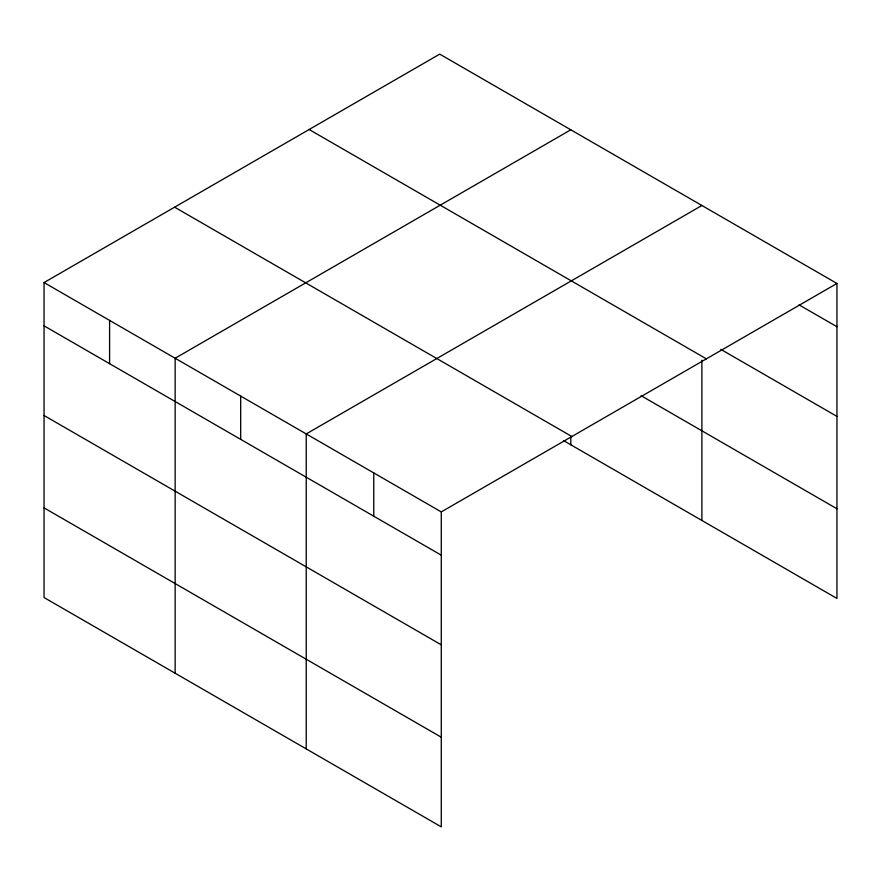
<?xml version="1.0" encoding="UTF-8"?>
<svg xmlns="http://www.w3.org/2000/svg" width="881" height="881" viewBox="0 0 881 881"><rect width="100%" height="100%" fill="white"/><g stroke="black" fill="none" stroke-linecap="round" stroke-linejoin="round"><path stroke-width="1.32" d="M836.95 283.462L439.718 54.126L44.05 282.559L44.05 597.538L441.282 826.874L441.282 511.905L836.95 283.462L836.95 598.441L563.653 440.654M570.8 129.804L175.143 358.237L175.143 673.216M701.893 205.493L306.225 433.926L306.225 748.894M799.034 304.859L836.95 326.741M720.845 349.372L836.95 416.405M309.143 129.507L706.386 358.853M641.115 395.712L836.95 508.778M174.614 207.178L571.857 436.513M44.05 282.559L441.282 511.905M44.05 325.838L441.282 555.184M44.05 415.502L441.282 644.837M44.05 507.874L441.282 737.221M701.893 360.164L701.893 520.462M570.8 436.635L570.8 444.784M373.753 472.91L373.753 516.189M240.678 396.087L240.678 439.366M109.596 320.398L109.596 363.677"/></g></svg>
